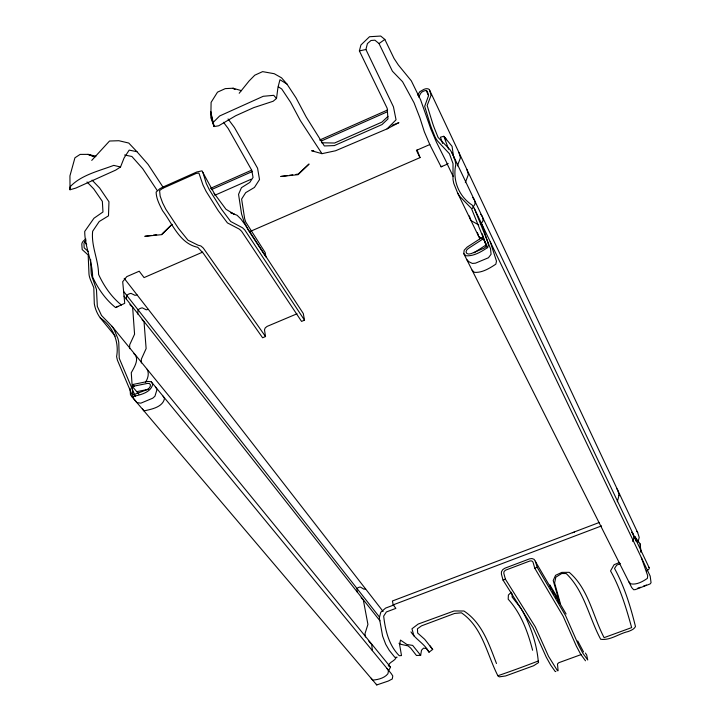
<?xml version="1.0" encoding="UTF-8"?>
<svg xmlns="http://www.w3.org/2000/svg" width="721" height="721" viewBox="0 0 721 721"><rect width="100%" height="100%" fill="white"/><g stroke="black" fill="none" stroke-linecap="round" stroke-linejoin="round"><path stroke-width="1.08" d="M512.162 593.789L512.135 597.042L521.4 608.885M70.334 186.451L70.027 189.758L75.831 188.082L115.73 170.093L120.524 166.993L124.093 157.944L129.185 150.112L136.954 151.698L148.12 164.433L163.415 187.748M418.577 97.065L421.208 92.576A5.894 3.506 -27.6 0 1 426.147 90.495L427.265 91.288L428.589 95.551L424.678 106.302L430.158 124.183A10.725 0.784 67.5 0 0 432.609 130.898L435.286 137.549L437.35 140.775L449.435 153.753L453.013 163.568L453.022 179.673L453.779 183.449L457.718 193.219L479.853 238.849M372.36 650.621L371.712 644.538L368.819 641.185M617.293 501.771L619.159 494.813L617.609 489.938A3.794 3.01 -23.9 0 0 616.635 488.703M619.06 495.615L619.159 494.813M241.571 90.684L233.018 88.232L225.267 88.62L217.508 92.153L211.1 102.373L210.838 117.721L214.173 126.545L218.697 125.787L235.686 115.739L253.765 107.618L273.169 101.246L276.504 98.462L277.973 87.385L279.964 79.725L286.985 84.096L296.097 97.966L306.173 116.973L324.324 145.948L334.382 145.588L382.022 124.571L387.961 118.947L387.204 108.348L359.382 50.912L360.915 44.999L369.522 36.726L380.697 36.05L384.834 39.421L394.063 58.491L398.343 64.971L411.321 80.851L420.622 99.858L430.816 128.933L436.394 142.046L447.435 164.091L441.09 166.839L429.932 144.858L424.336 131.763L419.919 117.893L414.034 102.77L402.561 81.698L392.413 71.199L379.03 43.575L374.92 40.187L371 40.493L367.422 43.575L365.907 49.497L393.45 106.825L396.045 119.803L387.051 128.888L335.562 150.761L321.963 153.672L311.625 150.77L313.734 150.716M417.621 95.181L419.775 91.711L423.966 89.35A5.209 3.091 -27.6 0 1 429.635 90.233L431.032 95.37L427.156 105.509L432.582 123.12A10.725 0.766 67.5 0 0 435.042 129.834L438.098 137.432L449.814 149.472A33.31 32.436 -78.8 0 1 455.825 164.415A38.853 37.934 -69.4 0 0 472.21 205.124L474.265 208.333L650.18 576.088L651.063 582.721L650.081 583.956L635.435 589.571L633.687 589.76L631.731 587.597L463.738 253.567L464.198 250.205L467.181 247.087L482.457 237.218L486.54 244.671L474.012 252.81M398.965 643.276L400.885 644.313L408.077 645.89L410.745 648.152L416.45 655.479L420.658 655.299L421.497 650.243L423.506 648.17L426.282 648.467L429.031 652.19L432.69 649.441L429.941 645.728M138.874 394.198L132.358 386.465L132.817 384.5L147.931 381.427L151.275 381.806L391.332 673.711L392.783 675.983L392.278 678.966L388.249 681.057L376.759 684.95L131.934 396.766L130.456 394.766L130.032 388.249M638.022 542.174L639.212 537.388L637.67 532.594L429.635 90.233M465.324 182.647L468.353 174.608L466.893 169.453M457.357 165.911L460.449 157.827L459.007 152.681M86.078 240.742A5.624 3.226 -36.3 0 0 84.627 241.787L83.978 243.301L84.159 247.853L88.35 251.602M145.462 382.265C147.994 378.516 149.355 373.505 147.147 369.296M396.226 657.498C394.72 661.238 389.277 661.869 388.277 665.825M239.183 93.261L249.133 80.932L254.774 75.2L262.615 71.631L274.241 73.713L281.569 77.85L286.985 84.096M91.738 160.395L109.52 141.028L118.857 140.721L128.762 143.046L136.954 151.698M388.682 670.476L390.539 667.123L112.052 326.343L101.508 315.483L97.335 306.434L96.452 289.391L92.973 279.478A10.265 3.217 64.5 0 1 91.197 272.808L90.603 259.362M212.785 122.813L210.649 111.566L214.173 126.545L212.785 122.813L219.626 115.982L263.228 96.29L273.71 95.325L276.504 98.462M511.297 592.229L508.395 595.014L508.188 599.196C521.112 613.481 527.853 631.884 532.612 650.261M162.063 233.91L172.085 224.33L161.783 234.64L144.804 236.335L151.275 235.425M388.006 116.351L381.941 122.11L334.544 143.028L321.539 142.758M447.435 164.091L448.165 163.442M441.09 166.839L441.865 166.163M379.03 43.575L384.834 39.421M483.611 238.588L468.308 248.466L466.604 250.142L466.063 252.017L466.848 253.495L468.722 254.098L471.074 253.639L484.097 248.168L485.666 246.942L485.999 245.428L482.304 233.847M432.69 649.441L424.714 639.329L417.657 633.038L417.441 628.775L421.542 625.846L454.59 613.454L461.413 612.805C482.565 627.216 486.873 654.308 497.869 675.739C511.324 671.152 524.978 666.123 538.245 661.004C536.586 643.051 530.458 625.648 521.905 609.849M87.034 181.971L93.712 188.884L102.355 201.384L102.977 211.983L93.946 218.256L84.718 231.423C84.772 247.15 92.531 261.299 92.621 276.999C98.011 288.634 105.527 299.539 115.612 307.579L118.109 306.263M115.612 307.579L124.733 303.316L122.696 281.713L126.77 276.63L139.207 271.213L144.065 277.594L202.754 252.071M387.051 128.888L398.911 122.642L392.134 125.337M210.496 188.379L251.692 170.138M319.664 140.054L387.637 109.962M211.361 189.65L252.476 171.463M321.341 140.992L387.114 111.881M215.155 195.13L251.205 179.214M620.357 563.561L616.68 565.165L614.526 568.436C624.458 586.579 630.542 606.559 635.48 626.558C634.029 629.361 630.848 630.514 628.072 631.569C618.933 633.57 610.308 640.699 600.665 639.266C588.994 617.564 584.452 591.148 566.219 573.537L561.749 573.51L555.837 577.188L554.611 582.956L560.469 603.946M429.833 144.533L416.423 150.374L420.037 157.611L250.124 231.477M297.016 313.788L267.049 326.424L265.175 327.956L264.49 329.858L265.535 336.545L262.606 337.77L203.466 253.495L197.761 247.321C179.592 243.5 172.689 223.997 162.558 210.712C159.62 204.899 156.259 198.744 156.133 192.101L159.674 188.83L162.838 187.109L196.734 172.004L201.97 170.85L215.237 195.166L214.191 193.435L225.988 209.279L234.073 214.164M233.928 213.93L230.828 212.785L237.083 215.273L240.796 218.887L245.23 224.898L303.289 313.518L304.514 320.169L301.558 321.404L241.634 231.315L239.399 229.179L227.43 222.897L218.337 210.829L206.143 191.425L202.98 185L198.906 173.049L196.265 173.391L162.667 188.361L159.584 190.56L160.152 196.094L162.613 202.907L165.83 209.261L178.447 228.35L187.956 240.156L198.05 245.194L200.889 245.96L203.268 248.015L265.535 336.545M619.618 562.416L614.085 564.714L610.534 570.915C620.475 588.561 626.252 608.182 631.65 627.594L604.117 637.643C592.68 615.905 588.66 588.931 569.211 572.33L561.857 572.384L555.558 575.313L553.214 580.54L558.712 599.62L549.862 584.965L551.024 588.931M599.286 522.473L392.413 600.99L393.197 604.856L395.874 608.371L386.375 611.967L383.671 616.122C385.32 630.379 388.79 645.178 399.254 655.713L401.498 655.578L399.578 644.394L400.506 640.086L406.95 644.511L412.664 645.403L420.658 655.299M393.197 604.856L601.566 525.897M394.135 604.865L385.6 608.1L380.814 612.219L379.309 617.771L382.599 636.057L385.717 644.295L389.277 650.378L394.874 657.345L397.145 657.201M566.102 613.977L534.153 559.361L531.972 558.55L529.565 558.865L504.907 568.193L502.816 569.572L501.474 571.717L501.383 573.988L503.033 580.108L505.412 579.215L535.27 626.819L548.519 656.335L557.477 670.719L558.108 670.728L557.468 663.987L558.739 662.725L581.514 654.443M505.412 579.215L503.763 573.087L504.141 571.42L505.583 570.158L530.016 560.929L531.828 560.956L532.99 562.056L534.748 568.157L537.154 567.256L565.579 615.626L578.657 645.331L582.928 653.37L587.732 659.976L586.678 654.983L585.371 653.037M637.535 588.336L640.5 587.236M643.474 586.146L646.44 585.046M453.779 157.98L452.067 146.345L443.821 136.287L440.423 137.188L442.622 143.479M572.375 532.684L574.511 532.188M359.382 50.912L365.907 49.497M137.071 294.889L134.962 295.313L131.078 293.411A5.398 3.263 -36.5 0 0 126.743 295.394L126.328 299.603M132.358 386.465L147.49 383.401L149.364 383.527L150.392 384.672L150.247 386.474L148.977 388.349L146.976 389.682L133.43 394.829L132.691 393.828L131.267 372.73C134.007 367.647 140.099 358.67 133.908 353.65M136.729 391.656L148.58 389.277M148.337 309.381L146.246 309.796L142.37 307.876A5.335 3.263 -36.6 0 0 138.081 309.832L137.702 314.032M153.438 235.118L156.673 234.667M287.282 175.582L280.748 176.483L298.115 174.671L309.066 164.018L298.161 174.094L295.989 174.392M289.454 175.284L292.717 174.833M365.628 588.985L363.916 589.174L360.428 587.083A4.146 3.208 -38.8 0 0 357.012 588.498L357.066 591.878M131.934 396.766C139.342 395.027 150.779 393.071 152.726 384.248L151.275 381.806M555.882 671.53L555.242 671.53L550.7 665.104L546.257 657.164L532.999 627.658L503.033 580.108M585.488 660.787L580.666 654.199L576.376 646.169L563.281 616.473L534.748 568.157M124.58 155.015L131.889 156.484L142.668 168.624L157.214 190.497M95.929 156.25L88.007 154.366L80.13 154.402L74.939 157.782L69.937 175.879L70.027 189.758L70.586 186.315C81.428 174.933 99.291 170.868 113.756 165.379L120.524 166.993M95.208 156.781L88.007 154.366L93.964 156.7M234.875 89.242L233.018 88.232L234.83 89.305M478.726 224.925L471.678 220.977L470.516 219.608L469.371 215.939M481.52 238.669L478.618 236.299L477.464 232.64M389.034 666.258L390.539 667.123M278.297 86.772L281.749 88.998L290.563 102.229L300.405 120.668L321.963 153.672M497.869 675.739L499.283 676.866L505.637 675.947L533.693 665.717L538.605 662.518L538.245 661.004M129.879 304.604L132.655 307.416L134.566 334.202L129.681 344.818L129.645 348.667M142.037 319.673L144.038 321.863L146.129 348.585L141.352 359.139L141.343 362.978M121.452 305.055C111.422 296.962 103.941 286.039 98.57 274.395C98.498 259.623 91.044 246.176 92.648 231.279L99.21 221.527L108.483 215.849L108.961 201.754L99.615 187.983L92.072 180.115M361.167 597.61L363.33 599.989L367.926 624.413L365.024 633.543L365.43 637.003M463.738 253.567L466 255.766C473.787 256.406 481.529 251.611 487.784 247.429L488.441 244.401L482.16 224.844L480.988 223.456M466.784 259.623L469.047 261.822L472.327 263.435L475.49 263.174L488.459 257.748L491.082 254.27L490.532 248.763L474.265 208.333M472.066 270.114L474.319 272.322C482.007 273.016 489.676 268.275 495.85 264.147L496.481 261.137L490.181 241.598M410.952 631.875C415.873 639.698 424.741 643.763 429.031 652.19M628.73 581.64L630.695 583.803C636.472 585.11 642.781 581.568 647.386 578.359L647.701 575.728L641.366 557.666M132.817 384.5L134.268 386.222M86.006 239.156A4.966 2.839 -36.3 0 0 81.806 244.257L82.194 249.592L88.169 255.009L88.98 273.782A10.265 3.226 64.5 0 0 90.747 280.451L93.793 287.661L94.307 303.811A31.787 30.246 72.8 0 0 100.291 317.979L115.171 336.094M124.057 296.169L379.958 620.817M84.627 241.787L86.709 244.437M123.498 291.275L379.616 617.275M124.192 278.315L383.112 611.471M632.885 533.504L631.875 532.188L634.074 536.893L634.12 538.587A15.447 12.69 -22.4 0 0 632.668 541.453M371.198 678.209L372.64 680.101C377.939 679.732 384.509 678.146 387.943 673.72L388.457 670.728L387.006 668.448M223.501 122.291L228.178 128.491L251.791 170.336L253.044 177.429L249.799 182.422L241.463 187.667L238.552 194.319L241.553 213.912L244.086 221.789L248.159 229.882L265.319 256.045M228.052 118.956L234.406 127.473L257.577 168.218L259.515 179.565L254.441 187.442L245.69 192.66L241.616 199.068L244.653 218.652L245.735 222.023L265.202 252.584L265.932 256.982M142.488 408.924L143.966 410.925C151.284 409.249 162.658 407.329 164.505 398.56L163.054 396.126M636.021 541.183L634.768 536.505L640.176 543.976L640.816 551.628M304.514 320.169L244.78 229.945L242.553 227.809L230.666 221.482L221.608 209.387L209.451 189.956L206.296 183.531L202.844 172.265M112.052 326.343L114.044 329.407L117.965 338.69L118.767 342.259L119.244 358.301L135.377 396.487M457.718 193.219L459.773 196.436L471.453 208.441L487.27 247.718M376.344 684.265L376.759 684.95M155.583 387.042L157.034 389.484L154.925 396.253L152.708 398.208L140.82 403.174L136.855 402.561L133.583 398.452L117.397 360.13L116.595 356.571A36.429 34.491 69.1 0 0 100.291 317.979M552.71 591.806L554.395 594.672M555.512 596.582L556.63 598.493M557.757 600.404L559.433 603.27M577.719 640.924L583.586 651.982M417.053 149.941L420.037 157.611M447.074 163.766L453.176 176.411M482.457 237.218L483.44 239.246M451.878 152.69L649.017 567.436M426.147 90.495L428.544 95.569M445.398 137.747L446.317 139.811M448.624 149.202L443.821 136.287M634.768 536.505L636.039 539.407M496.49 663.509C489.018 644.268 482.124 622.863 463.945 611.011L454.059 610.975L418.189 624.053L411.961 628.784L413.971 635.949M535.379 561.145L537.154 567.256M640.176 543.976L640.861 552.223M634.074 536.893L634.12 538.587M480.664 214.326A16.069 10.563 -27.4 0 1 482.872 221.167A20.278 13.447 -26.4 0 0 480.979 224.15M472.688 197.554A16.277 10.563 -27.5 0 1 474.878 204.404A20.53 13.447 -26.6 0 0 472.453 208.468M636.715 531.368A3.641 2.974 -23.2 0 1 637.67 532.594M648.476 567.085A23.306 4.56 -21.1 0 1 648.774 569.347A27.614 5.471 -20.7 0 0 646.629 571.023"/></g></svg>
